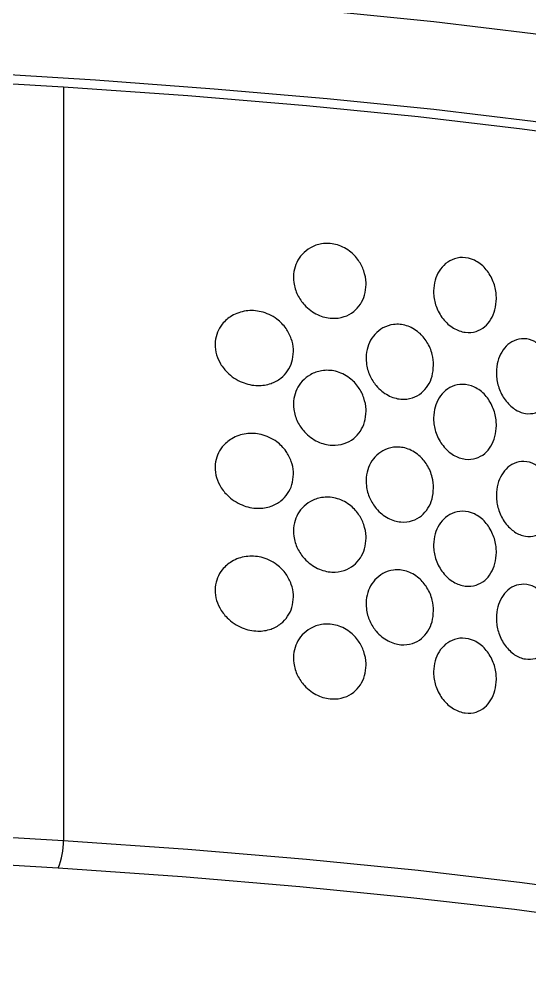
# Model space of a CAD drawing. Extents: x -54 to 18, y -18 to 89.
# Drawn here: x -20.451 to -19.771, y 22.298 to 23.567 of the extents above; entities that cross this region are included whole.
import ezdxf

# ---------------------------------------------------------------- set-up
doc = ezdxf.new("R2010")
doc.units = 0
doc.header["$MEASUREMENT"] = 0
doc.layers.add('GEOMETRY', color=2, linetype='Continuous', lineweight=25)

# ---------------------------------------------------------------- blocks, each defined once
blk = doc.blocks.new('2026 MINI-ASPIRE')
at = {"layer": 'GEOMETRY'}
blk.add_line((-2.5159, -27.275), (-2.5159, -28.2767), dxfattribs=at)
at = {"layer": 'GEOMETRY', "flags": 128}
for points in [[(-2.165, -27.1734), (-2.0232, -27.1878), (-1.8907, -27.2035), (-1.7683, -27.2203), (-1.6568, -27.2382), (-1.5566, -27.2571), (-1.4685, -27.2769), (-1.393, -27.2974), (-1.3304, -27.3186), (-1.2811, -27.3403), (-1.2454, -27.3623), (-1.2235, -27.3847), (-1.2156, -27.4071), (-1.2155, -27.4087)], [(-2.6382, -27.2552), (-2.4734, -27.2654), (-2.3154, -27.277), (-2.165, -27.29), (-2.0232, -27.3044), (-1.8907, -27.3201), (-1.7683, -27.3369), (-1.6568, -27.3548), (-1.5566, -27.3737), (-1.4685, -27.3935), (-1.393, -27.414), (-1.3304, -27.4352), (-1.2811, -27.4569), (-1.2454, -27.4789), (-1.2235, -27.5013), (-1.2156, -27.5238), (-1.2161, -27.5315)], [(-2.5159, -27.275), (-2.6886, -27.2649), (-2.8672, -27.2565), (-3.0506, -27.2499), (-3.2378, -27.245), (-3.4275, -27.2419), (-3.6187, -27.2407), (-3.81, -27.2413), (-4.0003, -27.2437), (-4.1886, -27.2479), (-4.3735, -27.2539), (-4.554, -27.2617), (-4.7289, -27.2712), (-4.8972, -27.2823), (-5.0578, -27.295), (-5.2098, -27.3091), (-5.3521, -27.3247), (-5.484, -27.3416), (-5.6046, -27.3597), (-5.7132, -27.3789), (-5.809, -27.3991)], [(-1.2155, -27.5377), (-1.2206, -27.5186), (-1.2404, -27.4954), (-1.2751, -27.4724), (-1.3244, -27.4499), (-1.3881, -27.4279), (-1.4658, -27.4066), (-1.557, -27.3861), (-1.661, -27.3665), (-1.7774, -27.348), (-1.9053, -27.3306), (-2.044, -27.3146), (-2.1926, -27.2999), (-2.3503, -27.2866), (-2.5159, -27.275)], [(-5.809, -28.4009), (-5.7132, -28.3807), (-5.6046, -28.3615), (-5.484, -28.3434), (-5.3521, -28.3265), (-5.2098, -28.3109), (-5.0578, -28.2967), (-4.8972, -28.284), (-4.7289, -28.2729), (-4.554, -28.2635), (-4.3735, -28.2557), (-4.1886, -28.2497), (-4.0003, -28.2455), (-3.81, -28.243), (-3.6187, -28.2425), (-3.4275, -28.2437), (-3.2378, -28.2468), (-3.0506, -28.2516), (-2.8672, -28.2583), (-2.6886, -28.2667), (-2.5159, -28.2767)], [(-2.5159, -28.2767), (-2.3503, -28.2884), (-2.1926, -28.3016), (-2.044, -28.3163), (-1.9053, -28.3324), (-1.7774, -28.3498), (-1.661, -28.3683), (-1.557, -28.3879), (-1.4658, -28.4084), (-1.3881, -28.4297), (-1.3244, -28.4517), (-1.2751, -28.4742), (-1.2404, -28.4972), (-1.2206, -28.5204), (-1.2155, -28.5395)], [(-2.5227, -28.3134), (-2.6944, -28.3034), (-2.8719, -28.2951), (-3.0543, -28.2885), (-3.2403, -28.2836), (-3.4289, -28.2806), (-3.6189, -28.2793), (-3.809, -28.2799), (-3.9983, -28.2823), (-4.1854, -28.2865), (-4.3692, -28.2925), (-4.5486, -28.3002), (-4.7224, -28.3096), (-4.8897, -28.3207), (-5.0494, -28.3333), (-5.2004, -28.3474), (-5.3419, -28.3629), (-5.473, -28.3797), (-5.5929, -28.3977), (-5.7008, -28.4168), (-5.7961, -28.4368)], [(-1.2485, -28.6108), (-1.2406, -28.6019), (-1.2304, -28.5787), (-1.2352, -28.5556), (-1.2549, -28.5325), (-1.2894, -28.5097), (-1.3384, -28.4873), (-1.4017, -28.4654), (-1.4789, -28.4442), (-1.5696, -28.4239), (-1.673, -28.4044), (-1.7887, -28.386), (-1.9158, -28.3687), (-2.0537, -28.3528), (-2.2014, -28.3382), (-2.3581, -28.325), (-2.5227, -28.3134)]]:
    blk.add_lwpolyline(points, dxfattribs=at)
at = {"layer": 'GEOMETRY'}
blk.add_arc((-2.6124, -28.2777), 0.0965, 338.3023, 0.5908, dxfattribs=at)
for points, knots in [([(-1.359, -27.3085), (-1.3642, -27.3025), (-1.3785, -27.286), (-1.4096, -27.265), (-1.4558, -27.241), (-1.5176, -27.2179), (-1.592, -27.1961), (-1.6755, -27.1762), (-1.7681, -27.1579), (-1.87, -27.1407), (-1.981, -27.1247), (-2.1008, -27.1099), (-2.2286, -27.0963), (-2.3641, -27.0839), (-2.4885, -27.0741), (-2.5687, -27.0688), (-2.5996, -27.0667)], [0, 0, 0, 0, 0.034404, 0.094305, 0.171588, 0.257997, 0.339907, 0.418976, 0.496593, 0.573404, 0.649728, 0.72574, 0.801544, 0.877202, 0.952756, 1, 1, 1, 1]), ([(-2.1132, -27.5372), (-2.1136, -27.542), (-2.1144, -27.5517), (-2.1205, -27.5643), (-2.1298, -27.5744), (-2.1428, -27.5813), (-2.1594, -27.5834), (-2.1781, -27.5787), (-2.1942, -27.5672), (-2.2051, -27.5516), (-2.2101, -27.5357), (-2.2099, -27.5204), (-2.2058, -27.5073), (-2.1982, -27.4962), (-2.1869, -27.4874), (-2.1716, -27.4821), (-2.1533, -27.4829), (-2.1361, -27.4909), (-2.1232, -27.5041), (-2.1156, -27.5189), (-2.1133, -27.5304), (-2.1132, -27.5365), (-2.1132, -27.5372)], [0, 0, 0, 0, 0.042288, 0.084472, 0.129234, 0.181131, 0.242017, 0.311125, 0.382481, 0.431409, 0.480646, 0.522704, 0.561637, 0.603121, 0.651197, 0.708651, 0.775674, 0.847351, 0.90168, 0.947725, 0.993967, 1, 1, 1, 1]), ([(-1.9398, -27.5561), (-1.9402, -27.5612), (-1.9409, -27.5713), (-1.9467, -27.5843), (-1.9553, -27.5944), (-1.9672, -27.6008), (-1.9816, -27.6019), (-1.9972, -27.5965), (-2.0111, -27.5844), (-2.0205, -27.5677), (-2.024, -27.5503), (-2.0228, -27.5348), (-2.018, -27.5217), (-2.0099, -27.5109), (-1.9985, -27.5033), (-1.9843, -27.5004), (-1.9687, -27.504), (-1.9544, -27.5146), (-1.9444, -27.5304), (-1.9402, -27.5452), (-1.9399, -27.5536), (-1.9398, -27.5561)], [0, 0, 0, 0, 0.045542, 0.091004, 0.138547, 0.191447, 0.250736, 0.315254, 0.380548, 0.440178, 0.490829, 0.535187, 0.578324, 0.62442, 0.676338, 0.735329, 0.799891, 0.865142, 0.925106, 0.977143, 1, 1, 1, 1]), ([(-2.2098, -27.6264), (-2.2103, -27.6311), (-2.2111, -27.6406), (-2.2173, -27.6529), (-2.2268, -27.663), (-2.2404, -27.6702), (-2.2582, -27.6729), (-2.2788, -27.6686), (-2.2967, -27.6571), (-2.3081, -27.6421), (-2.3137, -27.6277), (-2.3145, -27.6135), (-2.3113, -27.6005), (-2.304, -27.5882), (-2.2912, -27.5774), (-2.273, -27.5713), (-2.252, -27.5724), (-2.2332, -27.5809), (-2.2197, -27.5946), (-2.2123, -27.6087), (-2.21, -27.6197), (-2.2099, -27.6253), (-2.2098, -27.6264)], [0, 0, 0, 0, 0.04041, 0.080703, 0.123777, 0.174902, 0.236496, 0.308292, 0.383656, 0.431649, 0.471876, 0.512265, 0.549016, 0.587221, 0.641782, 0.710237, 0.779466, 0.855047, 0.908072, 0.95212, 0.991142, 1, 1, 1, 1]), ([(-2.0234, -27.6448), (-2.0238, -27.6498), (-2.0246, -27.6597), (-2.0305, -27.6725), (-2.0395, -27.6826), (-2.0519, -27.6893), (-2.0674, -27.6909), (-2.0844, -27.6858), (-2.099, -27.6742), (-2.109, -27.6587), (-2.1135, -27.6427), (-2.1132, -27.6272), (-2.1091, -27.6139), (-2.1015, -27.6026), (-2.0905, -27.594), (-2.076, -27.5894), (-2.0591, -27.591), (-2.0435, -27.5995), (-2.0316, -27.6133), (-2.0246, -27.629), (-2.0238, -27.64), (-2.0234, -27.6448)], [0, 0, 0, 0, 0.043994, 0.087896, 0.134139, 0.186614, 0.246714, 0.313397, 0.381439, 0.431155, 0.481132, 0.524768, 0.56583, 0.60931, 0.65879, 0.716444, 0.781827, 0.850239, 0.903931, 0.957895, 1, 1, 1, 1]), ([(-1.8619, -27.6643), (-1.8623, -27.6694), (-1.863, -27.6796), (-1.8685, -27.6928), (-1.8769, -27.7029), (-1.8881, -27.709), (-1.9016, -27.7098), (-1.9158, -27.7042), (-1.9284, -27.6921), (-1.937, -27.6758), (-1.9404, -27.6586), (-1.9393, -27.6429), (-1.9347, -27.6294), (-1.9269, -27.6185), (-1.9161, -27.611), (-1.9028, -27.6084), (-1.8886, -27.6122), (-1.8756, -27.6227), (-1.8664, -27.638), (-1.8624, -27.6529), (-1.862, -27.6615), (-1.8619, -27.6643)], [0, 0, 0, 0, 0.046926, 0.093785, 0.142451, 0.195643, 0.254107, 0.316691, 0.37968, 0.438047, 0.489225, 0.535186, 0.580023, 0.627364, 0.679688, 0.737903, 0.800519, 0.863475, 0.922148, 0.974524, 1, 1, 1, 1]), ([(-2.1132, -27.7059), (-2.1136, -27.7108), (-2.1144, -27.7205), (-2.1205, -27.733), (-2.1298, -27.7431), (-2.1428, -27.7501), (-2.1594, -27.7522), (-2.1781, -27.7475), (-2.1942, -27.7359), (-2.2051, -27.7203), (-2.2101, -27.7044), (-2.2099, -27.6891), (-2.2058, -27.6761), (-2.1982, -27.665), (-2.1869, -27.6561), (-2.1716, -27.6509), (-2.1533, -27.6516), (-2.1361, -27.6596), (-2.1232, -27.6728), (-2.1156, -27.6877), (-2.1133, -27.6992), (-2.1132, -27.7052), (-2.1132, -27.7059)], [0, 0, 0, 0, 0.042288, 0.084472, 0.129234, 0.181131, 0.242017, 0.311125, 0.382481, 0.431409, 0.480646, 0.522704, 0.561637, 0.603121, 0.651197, 0.708651, 0.775674, 0.847351, 0.90168, 0.947725, 0.993967, 1, 1, 1, 1]), ([(-1.9398, -27.7249), (-1.9402, -27.7299), (-1.9409, -27.74), (-1.9467, -27.753), (-1.9553, -27.7631), (-1.9672, -27.7695), (-1.9816, -27.7707), (-1.9972, -27.7653), (-2.0111, -27.7531), (-2.0205, -27.7364), (-2.024, -27.719), (-2.0228, -27.7036), (-2.018, -27.6904), (-2.0099, -27.6796), (-1.9985, -27.672), (-1.9843, -27.6691), (-1.9687, -27.6727), (-1.9544, -27.6833), (-1.9444, -27.6991), (-1.9402, -27.7139), (-1.9399, -27.7223), (-1.9398, -27.7249)], [0, 0, 0, 0, 0.045542, 0.091004, 0.138547, 0.191447, 0.250736, 0.315254, 0.380548, 0.440178, 0.490829, 0.535187, 0.578324, 0.62442, 0.676338, 0.735329, 0.799891, 0.865142, 0.925106, 0.977143, 1, 1, 1, 1]), ([(-2.2098, -27.7896), (-2.2103, -27.7944), (-2.2111, -27.8039), (-2.2173, -27.8161), (-2.2268, -27.8262), (-2.2404, -27.8335), (-2.2582, -27.8361), (-2.2788, -27.8318), (-2.2967, -27.8203), (-2.3081, -27.8054), (-2.3137, -27.7909), (-2.3145, -27.7767), (-2.3113, -27.7637), (-2.304, -27.7515), (-2.2912, -27.7407), (-2.273, -27.7346), (-2.252, -27.7356), (-2.2332, -27.7442), (-2.2197, -27.7578), (-2.2123, -27.772), (-2.21, -27.7829), (-2.2099, -27.7886), (-2.2098, -27.7896)], [0, 0, 0, 0, 0.04041, 0.080703, 0.123777, 0.174902, 0.236496, 0.308292, 0.383656, 0.431649, 0.471876, 0.512265, 0.549016, 0.587221, 0.641782, 0.710237, 0.779466, 0.855047, 0.908072, 0.95212, 0.991142, 1, 1, 1, 1]), ([(-2.0234, -27.8081), (-2.0238, -27.8131), (-2.0246, -27.823), (-2.0305, -27.8357), (-2.0395, -27.8459), (-2.0519, -27.8525), (-2.0674, -27.8542), (-2.0844, -27.8491), (-2.099, -27.8375), (-2.109, -27.822), (-2.1135, -27.806), (-2.1132, -27.7905), (-2.1091, -27.7771), (-2.1015, -27.7659), (-2.0905, -27.7573), (-2.076, -27.7527), (-2.0591, -27.7542), (-2.0435, -27.7628), (-2.0316, -27.7766), (-2.0246, -27.7923), (-2.0238, -27.8033), (-2.0234, -27.8081)], [0, 0, 0, 0, 0.043994, 0.087896, 0.134139, 0.186614, 0.246714, 0.313397, 0.381439, 0.431155, 0.481132, 0.524768, 0.56583, 0.60931, 0.65879, 0.716444, 0.781827, 0.850239, 0.903931, 0.957895, 1, 1, 1, 1]), ([(-1.8619, -27.8275), (-1.8623, -27.8327), (-1.863, -27.8429), (-1.8685, -27.8561), (-1.8769, -27.8662), (-1.8881, -27.8723), (-1.9016, -27.8731), (-1.9158, -27.8674), (-1.9284, -27.8554), (-1.937, -27.8391), (-1.9404, -27.8218), (-1.9393, -27.8061), (-1.9347, -27.7927), (-1.9269, -27.7818), (-1.9161, -27.7743), (-1.9028, -27.7717), (-1.8886, -27.7755), (-1.8756, -27.7859), (-1.8664, -27.8013), (-1.8624, -27.8161), (-1.862, -27.8247), (-1.8619, -27.8275)], [0, 0, 0, 0, 0.046926, 0.093785, 0.142451, 0.195643, 0.254107, 0.316691, 0.37968, 0.438047, 0.489225, 0.535186, 0.580023, 0.627364, 0.679688, 0.737903, 0.800519, 0.863475, 0.922148, 0.974524, 1, 1, 1, 1]), ([(-2.1132, -27.8746), (-2.1136, -27.8795), (-2.1144, -27.8892), (-2.1205, -27.9017), (-2.1298, -27.9119), (-2.1428, -27.9188), (-2.1594, -27.9209), (-2.1781, -27.9162), (-2.1942, -27.9046), (-2.2051, -27.889), (-2.2101, -27.8732), (-2.2099, -27.8578), (-2.2058, -27.8448), (-2.1982, -27.8337), (-2.1869, -27.8248), (-2.1716, -27.8196), (-2.1533, -27.8203), (-2.1361, -27.8284), (-2.1232, -27.8415), (-2.1156, -27.8564), (-2.1133, -27.8679), (-2.1132, -27.8739), (-2.1132, -27.8746)], [0, 0, 0, 0, 0.042288, 0.084472, 0.129234, 0.181131, 0.242017, 0.311125, 0.382481, 0.431409, 0.480646, 0.522704, 0.561637, 0.603121, 0.651197, 0.708651, 0.775674, 0.847351, 0.90168, 0.947725, 0.993967, 1, 1, 1, 1]), ([(-1.9398, -27.8936), (-1.9402, -27.8987), (-1.9409, -27.9087), (-1.9467, -27.9217), (-1.9553, -27.9319), (-1.9672, -27.9382), (-1.9816, -27.9394), (-1.9972, -27.934), (-2.0111, -27.9219), (-2.0205, -27.9052), (-2.024, -27.8878), (-2.0228, -27.8723), (-2.018, -27.8592), (-2.0099, -27.8484), (-1.9985, -27.8407), (-1.9843, -27.8378), (-1.9687, -27.8414), (-1.9544, -27.852), (-1.9444, -27.8678), (-1.9402, -27.8827), (-1.9399, -27.8911), (-1.9398, -27.8936)], [0, 0, 0, 0, 0.045542, 0.091004, 0.138547, 0.191447, 0.250736, 0.315254, 0.380548, 0.440178, 0.490829, 0.535187, 0.578324, 0.62442, 0.676338, 0.735329, 0.799891, 0.865142, 0.925106, 0.977143, 1, 1, 1, 1]), ([(-2.2098, -27.9529), (-2.2103, -27.9577), (-2.2111, -27.9671), (-2.2173, -27.9794), (-2.2268, -27.9895), (-2.2404, -27.9968), (-2.2582, -27.9994), (-2.2788, -27.9951), (-2.2967, -27.9836), (-2.3081, -27.9686), (-2.3137, -27.9542), (-2.3145, -27.94), (-2.3113, -27.927), (-2.304, -27.9148), (-2.2912, -27.904), (-2.273, -27.8979), (-2.252, -27.8989), (-2.2332, -27.9075), (-2.2197, -27.9211), (-2.2123, -27.9353), (-2.21, -27.9462), (-2.2099, -27.9519), (-2.2098, -27.9529)], [0, 0, 0, 0, 0.04041, 0.080703, 0.123777, 0.174902, 0.236496, 0.308292, 0.383656, 0.431649, 0.471876, 0.512265, 0.549016, 0.587221, 0.641782, 0.710237, 0.779466, 0.855047, 0.908072, 0.95212, 0.991142, 1, 1, 1, 1]), ([(-2.0234, -27.9714), (-2.0238, -27.9763), (-2.0246, -27.9862), (-2.0305, -27.999), (-2.0395, -28.0092), (-2.0519, -28.0158), (-2.0674, -28.0174), (-2.0844, -28.0123), (-2.099, -28.0008), (-2.109, -27.9853), (-2.1135, -27.9693), (-2.1132, -27.9537), (-2.1091, -27.9404), (-2.1015, -27.9292), (-2.0905, -27.9206), (-2.076, -27.916), (-2.0591, -27.9175), (-2.0435, -27.926), (-2.0316, -27.9399), (-2.0246, -27.9556), (-2.0238, -27.9666), (-2.0234, -27.9714)], [0, 0, 0, 0, 0.043994, 0.087896, 0.134139, 0.186614, 0.246714, 0.313397, 0.381439, 0.431155, 0.481132, 0.524768, 0.56583, 0.60931, 0.65879, 0.716444, 0.781827, 0.850239, 0.903931, 0.957895, 1, 1, 1, 1]), ([(-1.8619, -27.9908), (-1.8623, -27.9959), (-1.863, -28.0062), (-1.8685, -28.0193), (-1.8769, -28.0295), (-1.8881, -28.0356), (-1.9016, -28.0364), (-1.9158, -28.0307), (-1.9284, -28.0187), (-1.937, -28.0024), (-1.9404, -27.9851), (-1.9393, -27.9694), (-1.9347, -27.956), (-1.9269, -27.945), (-1.9161, -27.9375), (-1.9028, -27.935), (-1.8886, -27.9387), (-1.8756, -27.9492), (-1.8664, -27.9646), (-1.8624, -27.9794), (-1.862, -27.988), (-1.8619, -27.9908)], [0, 0, 0, 0, 0.046926, 0.093785, 0.142451, 0.195643, 0.254107, 0.316691, 0.37968, 0.438047, 0.489225, 0.535186, 0.580023, 0.627364, 0.679688, 0.737903, 0.800519, 0.863475, 0.922148, 0.974524, 1, 1, 1, 1]), ([(-2.1132, -28.0434), (-2.1136, -28.0482), (-2.1144, -28.0579), (-2.1205, -28.0705), (-2.1298, -28.0806), (-2.1428, -28.0875), (-2.1594, -28.0896), (-2.1781, -28.0849), (-2.1942, -28.0734), (-2.2051, -28.0578), (-2.2101, -28.0419), (-2.2099, -28.0266), (-2.2058, -28.0135), (-2.1982, -28.0024), (-2.1869, -27.9936), (-2.1716, -27.9883), (-2.1533, -27.9891), (-2.1361, -27.9971), (-2.1232, -28.0103), (-2.1156, -28.0251), (-2.1133, -28.0366), (-2.1132, -28.0427), (-2.1132, -28.0434)], [0, 0, 0, 0, 0.042288, 0.084472, 0.129234, 0.181131, 0.242017, 0.311125, 0.382481, 0.431409, 0.480646, 0.522704, 0.561637, 0.603121, 0.651197, 0.708651, 0.775674, 0.847351, 0.90168, 0.947725, 0.993967, 1, 1, 1, 1]), ([(-1.9398, -28.0623), (-1.9402, -28.0674), (-1.9409, -28.0775), (-1.9467, -28.0905), (-1.9553, -28.1006), (-1.9672, -28.107), (-1.9816, -28.1081), (-1.9972, -28.1027), (-2.0111, -28.0906), (-2.0205, -28.0739), (-2.024, -28.0565), (-2.0228, -28.041), (-2.018, -28.0279), (-2.0099, -28.0171), (-1.9985, -28.0095), (-1.9843, -28.0066), (-1.9687, -28.0102), (-1.9544, -28.0208), (-1.9444, -28.0366), (-1.9402, -28.0514), (-1.9399, -28.0598), (-1.9398, -28.0623)], [0, 0, 0, 0, 0.045542, 0.091004, 0.138547, 0.191447, 0.250736, 0.315254, 0.380548, 0.440178, 0.490829, 0.535187, 0.578324, 0.62442, 0.676338, 0.735329, 0.799891, 0.865142, 0.925106, 0.977143, 1, 1, 1, 1])]:
    blk.add_open_spline(points, degree=3, knots=knots, dxfattribs=at)

msp = doc.modelspace()

# ---------------------------------------------------------------- block references
msp.add_blockref('2026 MINI-ASPIRE', (-17.8759, 50.7518))

doc.saveas('drawing.dxf')
